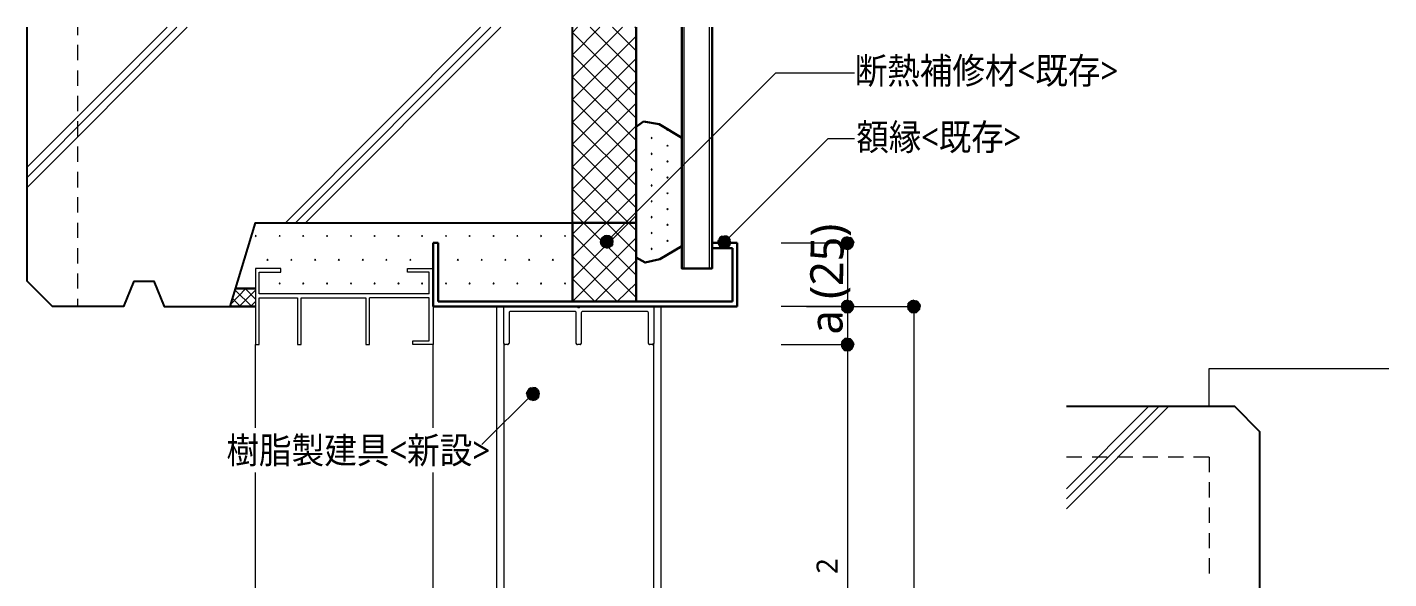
# Model space of a CAD drawing. Header units: millimetres. Extents: x 0 to 420, y 0 to 297.
# Drawn here: x 220.3 to 327.6, y 190.5 to 233.9 of the extents above; entities that cross this region are included whole.
import ezdxf
from ezdxf.enums import TextEntityAlignment as Align

# ---------------------------------------------------------------- set-up
doc = ezdxf.new("R2010")
doc.units = ezdxf.units.MM
doc.styles.add('kst32b', font='NotoSansJP-Variable.ttf')

msp = doc.modelspace()

# ---------------------------------------------------------------- hatches: boundary and pattern name
for points in [[(270.76, 225.89), (270.74, 225.87), (270.72, 225.85), (270.74, 225.83), (270.76, 225.81), (270.79, 225.83), (270.81, 225.85), (270.79, 225.87), (270.76, 225.89)], [(269.52, 225.26), (269.49, 225.23), (269.47, 225.21), (269.49, 225.19), (269.52, 225.17), (269.54, 225.19), (269.56, 225.21), (269.54, 225.23), (269.52, 225.26)], [(270.76, 224.64), (270.74, 224.62), (270.72, 224.6), (270.74, 224.58), (270.76, 224.56), (270.79, 224.58), (270.81, 224.6), (270.79, 224.62), (270.76, 224.64)], [(269.52, 224.01), (269.49, 223.99), (269.47, 223.96), (269.49, 223.94), (269.52, 223.92), (269.54, 223.94), (269.56, 223.96), (269.54, 223.99), (269.52, 224.01)], [(270.76, 223.39), (270.74, 223.37), (270.72, 223.35), (270.74, 223.33), (270.76, 223.31), (270.79, 223.33), (270.81, 223.35), (270.79, 223.37), (270.76, 223.39)], [(269.52, 222.76), (269.49, 222.74), (269.47, 222.72), (269.49, 222.69), (269.52, 222.67), (269.54, 222.69), (269.56, 222.72), (269.54, 222.74), (269.52, 222.76)], [(269.52, 221.51), (269.49, 221.49), (269.47, 221.47), (269.49, 221.45), (269.52, 221.42), (269.54, 221.45), (269.56, 221.47), (269.54, 221.49), (269.52, 221.51)], [(270.76, 222.14), (270.74, 222.12), (270.72, 222.1), (270.74, 222.08), (270.76, 222.06), (270.79, 222.08), (270.81, 222.1), (270.79, 222.12), (270.76, 222.14)], [(269.52, 220.26), (269.49, 220.24), (269.47, 220.22), (269.49, 220.2), (269.52, 220.18), (269.54, 220.2), (269.56, 220.22), (269.54, 220.24), (269.52, 220.26)], [(270.76, 220.9), (270.74, 220.87), (270.72, 220.85), (270.74, 220.83), (270.76, 220.81), (270.79, 220.83), (270.81, 220.85), (270.79, 220.87), (270.76, 220.9)], [(269.52, 219.01), (269.49, 218.99), (269.47, 218.97), (269.49, 218.95), (269.52, 218.93), (269.54, 218.95), (269.56, 218.97), (269.54, 218.99), (269.52, 219.01)], [(270.76, 219.65), (270.74, 219.63), (270.72, 219.6), (270.74, 219.58), (270.76, 219.56), (270.79, 219.58), (270.81, 219.6), (270.79, 219.63), (270.76, 219.65)], [(270.76, 218.4), (270.74, 218.38), (270.72, 218.36), (270.74, 218.33), (270.76, 218.31), (270.79, 218.33), (270.81, 218.36), (270.79, 218.38), (270.76, 218.4)], [(238.29, 217.53), (238.27, 217.51), (238.25, 217.49), (238.27, 217.47), (238.29, 217.45), (238.32, 217.47), (238.34, 217.49), (238.32, 217.51), (238.29, 217.53)], [(240.18, 217.53), (240.16, 217.51), (240.14, 217.49), (240.16, 217.47), (240.18, 217.45), (240.2, 217.47), (240.22, 217.49), (240.2, 217.51), (240.18, 217.53)], [(242.04, 217.53), (242.02, 217.51), (242, 217.49), (242.02, 217.47), (242.04, 217.45), (242.06, 217.47), (242.08, 217.49), (242.06, 217.51), (242.04, 217.53)], [(243.92, 217.53), (243.9, 217.51), (243.88, 217.49), (243.9, 217.47), (243.92, 217.45), (243.95, 217.47), (243.97, 217.49), (243.95, 217.51), (243.92, 217.53)], [(245.81, 217.53), (245.79, 217.51), (245.77, 217.49), (245.79, 217.47), (245.81, 217.45), (245.83, 217.47), (245.85, 217.49), (245.83, 217.51), (245.81, 217.53)], [(247.67, 217.53), (247.65, 217.51), (247.63, 217.49), (247.65, 217.47), (247.67, 217.45), (247.69, 217.47), (247.71, 217.49), (247.69, 217.51), (247.67, 217.53)], [(249.56, 217.53), (249.53, 217.51), (249.51, 217.49), (249.53, 217.47), (249.56, 217.45), (249.58, 217.47), (249.6, 217.49), (249.58, 217.51), (249.56, 217.53)], [(251.42, 217.53), (251.4, 217.51), (251.38, 217.49), (251.4, 217.47), (251.42, 217.45), (251.44, 217.47), (251.46, 217.49), (251.44, 217.51), (251.42, 217.53)], [(253.3, 217.53), (253.28, 217.51), (253.26, 217.49), (253.28, 217.47), (253.3, 217.45), (253.32, 217.47), (253.34, 217.49), (253.32, 217.51), (253.3, 217.53)], [(255.16, 217.53), (255.14, 217.51), (255.12, 217.49), (255.14, 217.47), (255.16, 217.45), (255.19, 217.47), (255.21, 217.49), (255.19, 217.51), (255.16, 217.53)], [(257.05, 217.53), (257.03, 217.51), (257.01, 217.49), (257.03, 217.47), (257.05, 217.45), (257.07, 217.47), (257.09, 217.49), (257.07, 217.51), (257.05, 217.53)], [(258.93, 217.53), (258.91, 217.51), (258.89, 217.49), (258.91, 217.47), (258.93, 217.45), (258.95, 217.47), (258.97, 217.49), (258.95, 217.51), (258.93, 217.53)], [(260.79, 217.53), (260.77, 217.51), (260.75, 217.49), (260.77, 217.47), (260.79, 217.45), (260.82, 217.47), (260.84, 217.49), (260.82, 217.51), (260.79, 217.53)], [(262.68, 217.53), (262.66, 217.51), (262.64, 217.49), (262.66, 217.47), (262.68, 217.45), (262.7, 217.47), (262.72, 217.49), (262.7, 217.51), (262.68, 217.53)], [(266.17, 217.51), (265.98, 217.53), (265.98, 217.04), (266.17, 217.51)], [(269.52, 217.76), (269.49, 217.74), (269.47, 217.72), (269.49, 217.7), (269.52, 217.68), (269.54, 217.7), (269.56, 217.72), (269.54, 217.74), (269.52, 217.76)], [(270.76, 217.15), (270.74, 217.13), (270.72, 217.11), (270.74, 217.09), (270.76, 217.06), (270.79, 217.09), (270.81, 217.11), (270.79, 217.13), (270.76, 217.15)], [(274.79, 216.81), (274.89, 216.64), (275.25, 217), (274.79, 216.81)], [(284.76, 216.47), (284.97, 216.43), (284.97, 216.94), (284.76, 216.47)], [(269.52, 216.51), (269.49, 216.49), (269.47, 216.47), (269.49, 216.45), (269.52, 216.43), (269.54, 216.45), (269.56, 216.47), (269.54, 216.49), (269.52, 216.51)], [(239.23, 215.65), (239.2, 215.62), (239.18, 215.6), (239.2, 215.58), (239.23, 215.56), (239.25, 215.58), (239.27, 215.6), (239.25, 215.62), (239.23, 215.65)], [(241.11, 215.65), (241.09, 215.62), (241.07, 215.6), (241.09, 215.58), (241.11, 215.56), (241.13, 215.58), (241.15, 215.6), (241.13, 215.62), (241.11, 215.65)], [(242.99, 215.65), (242.97, 215.62), (242.95, 215.6), (242.97, 215.58), (242.99, 215.56), (243.01, 215.58), (243.04, 215.6), (243.01, 215.62), (242.99, 215.65)], [(244.86, 215.65), (244.83, 215.62), (244.81, 215.6), (244.83, 215.58), (244.86, 215.56), (244.88, 215.58), (244.9, 215.6), (244.88, 215.62), (244.86, 215.65)], [(246.74, 215.65), (246.72, 215.62), (246.7, 215.6), (246.72, 215.58), (246.74, 215.56), (246.76, 215.58), (246.78, 215.6), (246.76, 215.62), (246.74, 215.65)], [(248.6, 215.65), (248.58, 215.62), (248.56, 215.6), (248.58, 215.58), (248.6, 215.56), (248.62, 215.58), (248.64, 215.6), (248.62, 215.62), (248.6, 215.65)], [(250.49, 215.65), (250.47, 215.62), (250.44, 215.6), (250.47, 215.58), (250.49, 215.56), (250.51, 215.58), (250.53, 215.6), (250.51, 215.62), (250.49, 215.65)], [(254.23, 215.65), (254.21, 215.62), (254.19, 215.6), (254.21, 215.58), (254.23, 215.56), (254.25, 215.58), (254.28, 215.6), (254.25, 215.62), (254.23, 215.65)], [(256.12, 215.65), (256.1, 215.62), (256.07, 215.6), (256.1, 215.58), (256.12, 215.56), (256.14, 215.58), (256.16, 215.6), (256.14, 215.62), (256.12, 215.65)], [(257.98, 215.65), (257.96, 215.62), (257.94, 215.6), (257.96, 215.58), (257.98, 215.56), (258, 215.58), (258.02, 215.6), (258, 215.62), (257.98, 215.65)], [(259.86, 215.65), (259.84, 215.62), (259.82, 215.6), (259.84, 215.58), (259.86, 215.56), (259.88, 215.58), (259.91, 215.6), (259.88, 215.62), (259.86, 215.65)], [(261.73, 215.65), (261.7, 215.62), (261.68, 215.6), (261.7, 215.58), (261.73, 215.56), (261.75, 215.58), (261.77, 215.6), (261.75, 215.62), (261.73, 215.65)], [(240.18, 213.78), (240.16, 213.76), (240.14, 213.74), (240.16, 213.72), (240.18, 213.7), (240.2, 213.72), (240.22, 213.74), (240.2, 213.76), (240.18, 213.78)], [(242.04, 213.78), (242.02, 213.76), (242, 213.74), (242.02, 213.72), (242.04, 213.7), (242.06, 213.72), (242.08, 213.74), (242.06, 213.76), (242.04, 213.78)], [(243.92, 213.78), (243.9, 213.76), (243.88, 213.74), (243.9, 213.72), (243.92, 213.7), (243.95, 213.72), (243.97, 213.74), (243.95, 213.76), (243.92, 213.78)], [(245.81, 213.78), (245.79, 213.76), (245.77, 213.74), (245.79, 213.72), (245.81, 213.7), (245.83, 213.72), (245.85, 213.74), (245.83, 213.76), (245.81, 213.78)], [(247.67, 213.78), (247.65, 213.76), (247.63, 213.74), (247.65, 213.72), (247.67, 213.7), (247.69, 213.72), (247.71, 213.74), (247.69, 213.76), (247.67, 213.78)], [(249.56, 213.78), (249.53, 213.76), (249.51, 213.74), (249.53, 213.72), (249.56, 213.7), (249.58, 213.72), (249.6, 213.74), (249.58, 213.76), (249.56, 213.78)], [(251.42, 213.78), (251.4, 213.76), (251.38, 213.74), (251.4, 213.72), (251.42, 213.7), (251.44, 213.72), (251.46, 213.74), (251.44, 213.76), (251.42, 213.78)], [(253.3, 213.78), (253.28, 213.76), (253.26, 213.74), (253.28, 213.72), (253.3, 213.7), (253.32, 213.72), (253.34, 213.74), (253.32, 213.76), (253.3, 213.78)], [(255.16, 213.78), (255.14, 213.76), (255.12, 213.74), (255.14, 213.72), (255.16, 213.7), (255.19, 213.72), (255.21, 213.74), (255.19, 213.76), (255.16, 213.78)], [(257.05, 213.78), (257.03, 213.76), (257.01, 213.74), (257.03, 213.72), (257.05, 213.7), (257.07, 213.72), (257.09, 213.74), (257.07, 213.76), (257.05, 213.78)], [(258.93, 213.78), (258.91, 213.76), (258.89, 213.74), (258.91, 213.72), (258.93, 213.7), (258.95, 213.72), (258.97, 213.74), (258.95, 213.76), (258.93, 213.78)], [(260.79, 213.78), (260.77, 213.76), (260.75, 213.74), (260.77, 213.72), (260.79, 213.7), (260.82, 213.72), (260.84, 213.74), (260.82, 213.76), (260.79, 213.78)], [(262.68, 213.78), (262.66, 213.76), (262.64, 213.74), (262.66, 213.72), (262.68, 213.7), (262.7, 213.72), (262.72, 213.74), (262.7, 213.76), (262.68, 213.78)], [(284.76, 211.45), (284.97, 211.43), (284.97, 211.92), (284.76, 211.45)], [(290, 211.45), (290.19, 211.43), (290.19, 211.92), (290, 211.45)], [(284.76, 208.47), (284.97, 208.43), (284.97, 208.94), (284.76, 208.47)], [(259.69, 204.85), (259.8, 204.68), (260.16, 205.04), (259.69, 204.85)]]:
    msp.add_hatch(color=7).paths.add_polyline_path(points)
h = msp.add_hatch(color=7)
h.paths.add_polyline_path([(265.51, 217.23), (265.49, 217.04), (265.98, 217.04), (265.51, 217.23)])
h.paths.add_polyline_path([(265.49, 217.04), (265.98, 217.04), (265.51, 216.85), (265.49, 217.04)])
h.paths.add_polyline_path([(265.98, 217.04), (265.51, 216.85), (265.62, 216.68), (265.98, 217.04)])
h = msp.add_hatch(color=7)
h.paths.add_polyline_path([(265.98, 217.53), (265.79, 217.51), (265.98, 217.04), (265.98, 217.53)])
h.paths.add_polyline_path([(265.79, 217.51), (265.98, 217.04), (265.62, 217.38), (265.79, 217.51)])
h.paths.add_polyline_path([(265.98, 217.04), (265.62, 217.38), (265.51, 217.23), (265.98, 217.04)])
h = msp.add_hatch(color=7)
h.paths.add_polyline_path([(265.62, 216.68), (265.79, 216.58), (265.98, 217.04), (265.62, 216.68)])
h.paths.add_polyline_path([(265.79, 216.58), (265.98, 217.04), (265.98, 216.53), (265.79, 216.58)])
h.paths.add_polyline_path([(265.98, 217.04), (265.98, 216.53), (266.17, 216.58), (265.98, 217.04)])
h = msp.add_hatch(color=7)
h.paths.add_polyline_path([(266.49, 217.04), (266.45, 217.23), (265.98, 217.04), (266.49, 217.04)])
h.paths.add_polyline_path([(266.45, 217.23), (265.98, 217.04), (266.34, 217.38), (266.45, 217.23)])
h.paths.add_polyline_path([(265.98, 217.04), (266.34, 217.38), (266.17, 217.51), (265.98, 217.04)])
h = msp.add_hatch(color=7)
h.paths.add_polyline_path([(266.17, 216.58), (266.34, 216.68), (265.98, 217.04), (266.17, 216.58)])
h.paths.add_polyline_path([(266.34, 216.68), (265.98, 217.04), (266.45, 216.85), (266.34, 216.68)])
h.paths.add_polyline_path([(265.98, 217.04), (266.45, 216.85), (266.49, 217.04), (265.98, 217.04)])
h = msp.add_hatch(color=7)
h.paths.add_polyline_path([(274.89, 217.36), (274.79, 217.19), (275.25, 217), (274.89, 217.36)])
h.paths.add_polyline_path([(274.79, 217.19), (275.25, 217), (274.74, 217), (274.79, 217.19)])
h.paths.add_polyline_path([(275.25, 217), (274.74, 217), (274.79, 216.81), (275.25, 217)])
h = msp.add_hatch(color=7)
h.paths.add_polyline_path([(275.44, 217.47), (275.25, 217.51), (275.25, 217), (275.44, 217.47)])
h.paths.add_polyline_path([(275.25, 217.51), (275.25, 217), (275.06, 217.47), (275.25, 217.51)])
h.paths.add_polyline_path([(275.25, 217), (275.06, 217.47), (274.89, 217.36), (275.25, 217)])
h = msp.add_hatch(color=7)
h.paths.add_polyline_path([(274.89, 216.64), (275.06, 216.53), (275.25, 217), (274.89, 216.64)])
h.paths.add_polyline_path([(275.06, 216.53), (275.25, 217), (275.25, 216.49), (275.06, 216.53)])
h.paths.add_polyline_path([(275.25, 217), (275.25, 216.49), (275.44, 216.53), (275.25, 217)])
h = msp.add_hatch(color=7)
h.paths.add_polyline_path([(275.74, 217), (275.72, 217.19), (275.25, 217), (275.74, 217)])
h.paths.add_polyline_path([(275.72, 217.19), (275.25, 217), (275.61, 217.36), (275.72, 217.19)])
h.paths.add_polyline_path([(275.25, 217), (275.61, 217.36), (275.44, 217.47), (275.25, 217)])
h = msp.add_hatch(color=7)
h.paths.add_polyline_path([(275.44, 216.53), (275.61, 216.64), (275.25, 217), (275.44, 216.53)])
h.paths.add_polyline_path([(275.61, 216.64), (275.25, 217), (275.72, 216.81), (275.61, 216.64)])
h.paths.add_polyline_path([(275.25, 217), (275.72, 216.81), (275.74, 217), (275.25, 217)])
h = msp.add_hatch(color=7)
h.paths.add_polyline_path([(284.76, 217.38), (284.61, 217.28), (284.97, 216.94), (284.76, 217.38)])
h.paths.add_polyline_path([(284.61, 217.28), (284.97, 216.94), (284.5, 217.13), (284.61, 217.28)])
h.paths.add_polyline_path([(284.97, 216.94), (284.5, 217.13), (284.46, 216.94), (284.97, 216.94)])
h = msp.add_hatch(color=7)
h.paths.add_polyline_path([(284.46, 216.94), (284.5, 216.73), (284.97, 216.94), (284.46, 216.94)])
h.paths.add_polyline_path([(284.5, 216.73), (284.97, 216.94), (284.61, 216.58), (284.5, 216.73)])
h.paths.add_polyline_path([(284.97, 216.94), (284.61, 216.58), (284.76, 216.47), (284.97, 216.94)])
h = msp.add_hatch(color=7)
h.paths.add_polyline_path([(285.31, 217.28), (285.16, 217.38), (284.97, 216.94), (285.31, 217.28)])
h.paths.add_polyline_path([(285.16, 217.38), (284.97, 216.94), (284.97, 217.42), (285.16, 217.38)])
h.paths.add_polyline_path([(284.97, 216.94), (284.97, 217.42), (284.76, 217.38), (284.97, 216.94)])
h = msp.add_hatch(color=7)
h.paths.add_polyline_path([(285.41, 216.73), (285.45, 216.94), (284.97, 216.94), (285.41, 216.73)])
h.paths.add_polyline_path([(285.45, 216.94), (284.97, 216.94), (285.41, 217.13), (285.45, 216.94)])
h.paths.add_polyline_path([(284.97, 216.94), (285.41, 217.13), (285.31, 217.28), (284.97, 216.94)])
h = msp.add_hatch(color=7)
h.paths.add_polyline_path([(284.97, 216.43), (285.16, 216.47), (284.97, 216.94), (284.97, 216.43)])
h.paths.add_polyline_path([(285.16, 216.47), (284.97, 216.94), (285.31, 216.58), (285.16, 216.47)])
h.paths.add_polyline_path([(284.97, 216.94), (285.31, 216.58), (285.41, 216.73), (284.97, 216.94)])
h = msp.add_hatch(color=7)
h.paths.add_polyline_path([(284.76, 212.39), (284.61, 212.28), (284.97, 211.92), (284.76, 212.39)])
h.paths.add_polyline_path([(284.61, 212.28), (284.97, 211.92), (284.5, 212.11), (284.61, 212.28)])
h.paths.add_polyline_path([(284.97, 211.92), (284.5, 212.11), (284.46, 211.92), (284.97, 211.92)])
h = msp.add_hatch(color=7)
h.paths.add_polyline_path([(284.46, 211.92), (284.5, 211.73), (284.97, 211.92), (284.46, 211.92)])
h.paths.add_polyline_path([(284.5, 211.73), (284.97, 211.92), (284.61, 211.58), (284.5, 211.73)])
h.paths.add_polyline_path([(284.97, 211.92), (284.61, 211.58), (284.76, 211.45), (284.97, 211.92)])
h = msp.add_hatch(color=7)
h.paths.add_polyline_path([(285.31, 212.28), (285.16, 212.39), (284.97, 211.92), (285.31, 212.28)])
h.paths.add_polyline_path([(285.16, 212.39), (284.97, 211.92), (284.97, 212.43), (285.16, 212.39)])
h.paths.add_polyline_path([(284.97, 211.92), (284.97, 212.43), (284.76, 212.39), (284.97, 211.92)])
h = msp.add_hatch(color=7)
h.paths.add_polyline_path([(285.41, 211.73), (285.45, 211.92), (284.97, 211.92), (285.41, 211.73)])
h.paths.add_polyline_path([(285.45, 211.92), (284.97, 211.92), (285.41, 212.11), (285.45, 211.92)])
h.paths.add_polyline_path([(284.97, 211.92), (285.41, 212.11), (285.31, 212.28), (284.97, 211.92)])
h = msp.add_hatch(color=7)
h.paths.add_polyline_path([(284.97, 211.43), (285.16, 211.45), (284.97, 211.92), (284.97, 211.43)])
h.paths.add_polyline_path([(285.16, 211.45), (284.97, 211.92), (285.31, 211.58), (285.16, 211.45)])
h.paths.add_polyline_path([(284.97, 211.92), (285.31, 211.58), (285.41, 211.73), (284.97, 211.92)])
h = msp.add_hatch(color=7)
h.paths.add_polyline_path([(290, 212.39), (289.84, 212.28), (290.19, 211.92), (290, 212.39)])
h.paths.add_polyline_path([(289.84, 212.28), (290.19, 211.92), (289.73, 212.11), (289.84, 212.28)])
h.paths.add_polyline_path([(290.19, 211.92), (289.73, 212.11), (289.69, 211.92), (290.19, 211.92)])
h = msp.add_hatch(color=7)
h.paths.add_polyline_path([(289.69, 211.92), (289.73, 211.73), (290.19, 211.92), (289.69, 211.92)])
h.paths.add_polyline_path([(289.73, 211.73), (290.19, 211.92), (289.84, 211.58), (289.73, 211.73)])
h.paths.add_polyline_path([(290.19, 211.92), (289.84, 211.58), (290, 211.45), (290.19, 211.92)])
h = msp.add_hatch(color=7)
h.paths.add_polyline_path([(290.53, 212.28), (290.39, 212.39), (290.19, 211.92), (290.53, 212.28)])
h.paths.add_polyline_path([(290.39, 212.39), (290.19, 211.92), (290.19, 212.43), (290.39, 212.39)])
h.paths.add_polyline_path([(290.19, 211.92), (290.19, 212.43), (290, 212.39), (290.19, 211.92)])
h = msp.add_hatch(color=7)
h.paths.add_polyline_path([(290.66, 211.73), (290.68, 211.92), (290.19, 211.92), (290.66, 211.73)])
h.paths.add_polyline_path([(290.68, 211.92), (290.19, 211.92), (290.66, 212.11), (290.68, 211.92)])
h.paths.add_polyline_path([(290.19, 211.92), (290.66, 212.11), (290.53, 212.28), (290.19, 211.92)])
h = msp.add_hatch(color=7)
h.paths.add_polyline_path([(290.19, 211.43), (290.39, 211.45), (290.19, 211.92), (290.19, 211.43)])
h.paths.add_polyline_path([(290.39, 211.45), (290.19, 211.92), (290.53, 211.58), (290.39, 211.45)])
h.paths.add_polyline_path([(290.19, 211.92), (290.53, 211.58), (290.66, 211.73), (290.19, 211.92)])
h = msp.add_hatch(color=7)
h.paths.add_polyline_path([(284.76, 209.4), (284.61, 209.27), (284.97, 208.94), (284.76, 209.4)])
h.paths.add_polyline_path([(284.61, 209.27), (284.97, 208.94), (284.5, 209.13), (284.61, 209.27)])
h.paths.add_polyline_path([(284.97, 208.94), (284.5, 209.13), (284.46, 208.94), (284.97, 208.94)])
h = msp.add_hatch(color=7)
h.paths.add_polyline_path([(285.31, 209.27), (285.16, 209.4), (284.97, 208.94), (285.31, 209.27)])
h.paths.add_polyline_path([(285.16, 209.4), (284.97, 208.94), (284.97, 209.42), (285.16, 209.4)])
h.paths.add_polyline_path([(284.97, 208.94), (284.97, 209.42), (284.76, 209.4), (284.97, 208.94)])
h = msp.add_hatch(color=7)
h.paths.add_polyline_path([(284.46, 208.94), (284.5, 208.75), (284.97, 208.94), (284.46, 208.94)])
h.paths.add_polyline_path([(284.5, 208.75), (284.97, 208.94), (284.61, 208.58), (284.5, 208.75)])
h.paths.add_polyline_path([(284.97, 208.94), (284.61, 208.58), (284.76, 208.47), (284.97, 208.94)])
h = msp.add_hatch(color=7)
h.paths.add_polyline_path([(285.41, 208.75), (285.45, 208.94), (284.97, 208.94), (285.41, 208.75)])
h.paths.add_polyline_path([(285.45, 208.94), (284.97, 208.94), (285.41, 209.13), (285.45, 208.94)])
h.paths.add_polyline_path([(284.97, 208.94), (285.41, 209.13), (285.31, 209.27), (284.97, 208.94)])
h = msp.add_hatch(color=7)
h.paths.add_polyline_path([(284.97, 208.43), (285.16, 208.47), (284.97, 208.94), (284.97, 208.43)])
h.paths.add_polyline_path([(285.16, 208.47), (284.97, 208.94), (285.31, 208.58), (285.16, 208.47)])
h.paths.add_polyline_path([(284.97, 208.94), (285.31, 208.58), (285.41, 208.75), (284.97, 208.94)])
h = msp.add_hatch(color=7)
h.paths.add_polyline_path([(259.8, 205.4), (259.69, 205.23), (260.16, 205.04), (259.8, 205.4)])
h.paths.add_polyline_path([(259.69, 205.23), (260.16, 205.04), (259.65, 205.04), (259.69, 205.23)])
h.paths.add_polyline_path([(260.16, 205.04), (259.65, 205.04), (259.69, 204.85), (260.16, 205.04)])
h = msp.add_hatch(color=7)
h.paths.add_polyline_path([(260.35, 205.51), (260.16, 205.55), (260.16, 205.04), (260.35, 205.51)])
h.paths.add_polyline_path([(260.16, 205.55), (260.16, 205.04), (259.97, 205.51), (260.16, 205.55)])
h.paths.add_polyline_path([(260.16, 205.04), (259.97, 205.51), (259.8, 205.4), (260.16, 205.04)])
h = msp.add_hatch(color=7)
h.paths.add_polyline_path([(260.67, 205.04), (260.63, 205.23), (260.16, 205.04), (260.67, 205.04)])
h.paths.add_polyline_path([(260.63, 205.23), (260.16, 205.04), (260.52, 205.4), (260.63, 205.23)])
h.paths.add_polyline_path([(260.16, 205.04), (260.52, 205.4), (260.35, 205.51), (260.16, 205.04)])
h = msp.add_hatch(color=7)
h.paths.add_polyline_path([(259.8, 204.68), (259.97, 204.58), (260.16, 205.04), (259.8, 204.68)])
h.paths.add_polyline_path([(259.97, 204.58), (260.16, 205.04), (260.16, 204.53), (259.97, 204.58)])
h.paths.add_polyline_path([(260.16, 205.04), (260.16, 204.53), (260.35, 204.58), (260.16, 205.04)])
h = msp.add_hatch(color=7)
h.paths.add_polyline_path([(260.35, 204.58), (260.52, 204.68), (260.16, 205.04), (260.35, 204.58)])
h.paths.add_polyline_path([(260.52, 204.68), (260.16, 205.04), (260.63, 204.85), (260.52, 204.68)])
h.paths.add_polyline_path([(260.16, 205.04), (260.63, 204.85), (260.67, 205.04), (260.16, 205.04)])

# ---------------------------------------------------------------- linework, layer by layer
at = {"lineweight": 13}
for points in [[(220.28, 221.32), (232.9, 233.93)], [(220.28, 222.91), (231.31, 233.93)], [(220.28, 222.1), (232.09, 233.93)], [(224.28, 233.32), (224.28, 233.93)], [(240.64, 218.52), (256.03, 233.93)], [(241.43, 218.52), (256.84, 233.93)], [(242.23, 218.52), (257.62, 233.93)], [(263.27, 233.53), (263.67, 233.93)], [(263.27, 231.77), (265.43, 233.93)], [(263.27, 230), (267.21, 233.93)], [(268.29, 228.54), (263.27, 233.53)], [(263.27, 228.24), (268.29, 233.24)], [(268.29, 230.31), (264.67, 233.93)], [(268.29, 232.07), (266.42, 233.93)], [(268.29, 233.85), (268.2, 233.93)], [(272.08, 214.93), (272.08, 233.93)], [(274.09, 214.93), (274.09, 233.93)], [(224.28, 231.33), (224.28, 232.54)], [(268.29, 226.78), (263.27, 231.77)], [(263.27, 226.46), (268.29, 231.48)], [(224.28, 229.32), (224.28, 230.53)], [(268.29, 225), (263.27, 230)], [(265.98, 217.04), (279.27, 230.31)], [(285.52, 230.31), (279.27, 230.31)], [(263.27, 224.71), (268.29, 229.7)], [(224.28, 227.33), (224.28, 228.54)], [(268.29, 223.24), (263.27, 228.24)], [(263.27, 222.93), (268.29, 227.94)], [(224.28, 225.32), (224.28, 226.53)], [(268.29, 221.47), (263.27, 226.46)], [(263.27, 221.17), (268.29, 226.17)], [(224.28, 223.33), (224.28, 224.54)], [(268.29, 219.71), (263.27, 224.71)], [(263.27, 219.39), (268.29, 224.41)], [(275.25, 217), (283.4, 225.15)], [(285.52, 225.15), (283.4, 225.15)], [(224.28, 221.32), (224.28, 222.53)], [(268.29, 217.93), (263.27, 222.93)], [(263.27, 217.64), (268.29, 222.63)], [(268.29, 216.18), (263.27, 221.17)], [(224.28, 219.33), (224.28, 220.54)], [(263.27, 215.86), (268.29, 220.87)], [(268.29, 214.4), (263.27, 219.39)], [(263.27, 214.1), (268.29, 219.1)], [(224.28, 217.34), (224.28, 218.52)], [(268.29, 212.64), (263.27, 217.64)], [(263.27, 212.32), (268.29, 217.34)], [(284.97, 216.94), (284.97, 141.03), (279.72, 141.03)], [(279.72, 216.94), (284.97, 216.94)], [(224.28, 215.33), (224.28, 216.53)], [(266.81, 212.32), (263.27, 215.86)], [(240.28, 214.63), (240.28, 214.93), (238.27, 214.93), (238.27, 208.94)], [(252.29, 214.93), (252.29, 208.94), (250.68, 208.94), (250.68, 209.23), (251.97, 209.23), (251.97, 212.62), (247.27, 212.62)], [(250.27, 214.63), (250.27, 214.93)], [(250.27, 214.93), (252.29, 214.93)], [(265.05, 212.32), (268.29, 215.56)], [(224.28, 213.34), (224.28, 214.52)], [(238.57, 214.63), (240.28, 214.63)], [(251.97, 212.94), (238.57, 212.94), (238.57, 214.63)], [(251.97, 212.94), (251.97, 214.63), (250.27, 214.63)], [(265.05, 212.32), (263.27, 214.1)], [(266.81, 212.32), (268.29, 213.78)], [(236.35, 212.15), (237.51, 213.34)], [(237.98, 211.92), (236.69, 213.23)], [(237, 211.92), (238.27, 213.21)], [(238.27, 212.51), (237.47, 213.34)], [(238.27, 208.94), (238.57, 208.94), (238.57, 212.62)], [(238.57, 212.62), (241.58, 212.62)], [(241.58, 212.62), (241.58, 208.94), (241.87, 208.94), (241.87, 212.62), (246.97, 212.62)], [(246.97, 212.62), (246.97, 208.94), (247.27, 208.94), (247.27, 212.62)], [(224.28, 211.92), (224.28, 212.53)], [(237.11, 211.92), (236.47, 212.56)], [(237.89, 211.92), (238.27, 212.32)], [(257.28, 211.92), (257.28, 176.76)], [(257.97, 211.94), (257.93, 211.93), (257.9, 211.91), (257.88, 211.88), (257.87, 211.85)], [(257.87, 209.02), (257.87, 211.84)], [(257.98, 211.92), (263.67, 211.92)], [(258.37, 211.54), (258.33, 211.53), (258.3, 211.51), (258.28, 211.48), (258.28, 211.44)], [(263.48, 211.54), (258.38, 211.54)], [(258.47, 211.92), (259.06, 211.92)], [(263.57, 211.44), (263.56, 211.48), (263.54, 211.51), (263.51, 211.53), (263.47, 211.54)], [(263.67, 211.93), (263.68, 211.89), (263.7, 211.86), (263.73, 211.84), (263.77, 211.84), (263.81, 211.84), (263.84, 211.86), (263.86, 211.89), (263.86, 211.93)], [(263.88, 211.92), (269.58, 211.92)], [(264.06, 211.54), (264.03, 211.53), (264, 211.51), (263.98, 211.48), (263.97, 211.44)], [(269.18, 211.54), (264.08, 211.54)], [(269.26, 211.44), (269.25, 211.48), (269.23, 211.51), (269.2, 211.53), (269.17, 211.54)], [(269.68, 211.84), (269.68, 209.02)], [(270.28, 176.76), (270.28, 211.92)], [(281.73, 211.92), (284.97, 211.92), (279.72, 211.92)], [(281.73, 211.92), (290.19, 211.92)], [(290.19, 211.92), (290.19, 146.03)], [(258.28, 211.43), (258.28, 209.02)], [(263.57, 209.02), (263.57, 211.43)], [(263.97, 211.43), (263.97, 209.02)], [(269.28, 209.02), (269.28, 211.43)], [(238.27, 202.37), (238.27, 208.94)], [(252.29, 202.37), (252.29, 208.94)], [(257.87, 209.03), (257.88, 208.99), (257.9, 208.96), (257.93, 208.94), (257.97, 208.94)], [(257.87, 209.02), (257.87, 176.76)], [(258.17, 208.94), (257.98, 208.94)], [(258.16, 208.94), (258.2, 208.94), (258.23, 208.96), (258.25, 208.99), (258.25, 209.03)], [(263.57, 209.03), (263.57, 208.99), (263.6, 208.96), (263.63, 208.94), (263.66, 208.94)], [(263.88, 208.94), (263.67, 208.94)], [(263.87, 208.94), (263.91, 208.94), (263.94, 208.96), (263.96, 208.99), (263.97, 209.03)], [(269.26, 209.03), (269.27, 208.99), (269.29, 208.96), (269.32, 208.94), (269.36, 208.94)], [(269.58, 208.94), (269.37, 208.94)], [(269.57, 208.94), (269.61, 208.94), (269.64, 208.96), (269.66, 208.99), (269.66, 209.03)], [(269.68, 176.76), (269.68, 209.02)], [(279.72, 208.94), (284.97, 208.94)], [(313.48, 207.05), (327.64, 207.05)], [(313.48, 204.05), (313.48, 207.05)], [(260.16, 205.04), (256.12, 201.06)], [(302.22, 197.57), (308.69, 204.05)], [(302.22, 196.77), (309.5, 204.05)], [(302.22, 195.98), (310.28, 204.05)], [(303.45, 200.05), (302.22, 200.05)], [(305.44, 200.05), (304.25, 200.05)], [(307.45, 200.05), (306.24, 200.05)], [(309.44, 200.05), (308.25, 200.05)], [(311.45, 200.05), (310.24, 200.05)], [(313.48, 200.05), (312.25, 200.05)], [(313.48, 200.05), (313.48, 198.88)], [(238.27, 176.76), (238.27, 198.84)], [(252.29, 176.76), (252.29, 198.84)], [(313.48, 198.08), (313.48, 196.87)], [(313.48, 196.09), (313.48, 194.88)], [(313.48, 194.08), (313.48, 192.89)], [(313.48, 192.09), (313.48, 190.88)]]:
    msp.add_lwpolyline(points, dxfattribs=at)
at = {"lineweight": 25}
for points in [[(228.68, 213.93), (227.88, 211.92), (222.27, 211.92), (220.28, 213.93), (220.28, 233.93)], [(263.27, 218.52), (263.27, 233.93)], [(228.68, 213.93), (230.27, 213.93), (231.08, 211.92), (236.28, 211.92), (238.27, 218.52), (263.27, 218.52)], [(317.48, 188.04), (317.48, 202.06), (315.49, 204.05), (302.22, 204.05)]]:
    msp.add_lwpolyline(points, dxfattribs=at)
at = {"lineweight": 30}
for points in [[(268.29, 212.32), (268.29, 233.93)], [(274.28, 233.93), (274.28, 214.93), (271.89, 214.93), (271.89, 233.93)], [(268.29, 226.1), (268.88, 226.5), (270.11, 226.29), (271.89, 225.23)], [(263.27, 218.52), (263.27, 212.32)], [(263.27, 218.52), (268.29, 218.52)], [(252.29, 216.94), (252.69, 216.94)], [(252.29, 216.94), (252.29, 211.92)], [(252.69, 216.94), (252.69, 212.32)], [(274.28, 216.94), (276.27, 216.94)], [(276.27, 211.92), (276.27, 216.94)], [(268.29, 215.79), (269.01, 215.39), (270.17, 215.67), (271.89, 216.68)], [(274.28, 216.53), (275.89, 216.53)], [(275.89, 212.32), (275.89, 216.53)], [(236.71, 213.34), (238.27, 213.34)], [(236.28, 211.92), (238.27, 211.92)], [(252.29, 211.92), (276.27, 211.92)], [(252.69, 212.32), (275.89, 212.32)]]:
    msp.add_lwpolyline(points, dxfattribs=at)
at = {"lineweight": 0}
for points in [[(270.76, 225.89), (270.74, 225.87), (270.72, 225.85), (270.74, 225.83), (270.76, 225.81), (270.79, 225.83), (270.81, 225.85), (270.79, 225.87)], [(269.52, 225.26), (269.49, 225.23), (269.47, 225.21), (269.49, 225.19), (269.52, 225.17), (269.54, 225.19), (269.56, 225.21), (269.54, 225.23)], [(270.76, 224.64), (270.74, 224.62), (270.72, 224.6), (270.74, 224.58), (270.76, 224.56), (270.79, 224.58), (270.81, 224.6), (270.79, 224.62)], [(269.52, 224.01), (269.49, 223.99), (269.47, 223.96), (269.49, 223.94), (269.52, 223.92), (269.54, 223.94), (269.56, 223.96), (269.54, 223.99)], [(270.76, 223.39), (270.74, 223.37), (270.72, 223.35), (270.74, 223.33), (270.76, 223.31), (270.79, 223.33), (270.81, 223.35), (270.79, 223.37)], [(269.52, 222.76), (269.49, 222.74), (269.47, 222.72), (269.49, 222.69), (269.52, 222.67), (269.54, 222.69), (269.56, 222.72), (269.54, 222.74)], [(269.52, 221.51), (269.49, 221.49), (269.47, 221.47), (269.49, 221.45), (269.52, 221.42), (269.54, 221.45), (269.56, 221.47), (269.54, 221.49)], [(270.76, 222.14), (270.74, 222.12), (270.72, 222.1), (270.74, 222.08), (270.76, 222.06), (270.79, 222.08), (270.81, 222.1), (270.79, 222.12)], [(269.52, 220.26), (269.49, 220.24), (269.47, 220.22), (269.49, 220.2), (269.52, 220.18), (269.54, 220.2), (269.56, 220.22), (269.54, 220.24)], [(270.76, 220.9), (270.74, 220.87), (270.72, 220.85), (270.74, 220.83), (270.76, 220.81), (270.79, 220.83), (270.81, 220.85), (270.79, 220.87)], [(269.52, 219.01), (269.49, 218.99), (269.47, 218.97), (269.49, 218.95), (269.52, 218.93), (269.54, 218.95), (269.56, 218.97), (269.54, 218.99)], [(270.76, 219.65), (270.74, 219.63), (270.72, 219.6), (270.74, 219.58), (270.76, 219.56), (270.79, 219.58), (270.81, 219.6), (270.79, 219.63)], [(270.76, 218.4), (270.74, 218.38), (270.72, 218.36), (270.74, 218.33), (270.76, 218.31), (270.79, 218.33), (270.81, 218.36), (270.79, 218.38)], [(238.29, 217.53), (238.27, 217.51), (238.25, 217.49), (238.27, 217.47), (238.29, 217.45), (238.32, 217.47), (238.34, 217.49), (238.32, 217.51)], [(240.18, 217.53), (240.16, 217.51), (240.14, 217.49), (240.16, 217.47), (240.18, 217.45), (240.2, 217.47), (240.22, 217.49), (240.2, 217.51)], [(242.04, 217.53), (242.02, 217.51), (242, 217.49), (242.02, 217.47), (242.04, 217.45), (242.06, 217.47), (242.08, 217.49), (242.06, 217.51)], [(243.92, 217.53), (243.9, 217.51), (243.88, 217.49), (243.9, 217.47), (243.92, 217.45), (243.95, 217.47), (243.97, 217.49), (243.95, 217.51)], [(245.81, 217.53), (245.79, 217.51), (245.77, 217.49), (245.79, 217.47), (245.81, 217.45), (245.83, 217.47), (245.85, 217.49), (245.83, 217.51)], [(247.67, 217.53), (247.65, 217.51), (247.63, 217.49), (247.65, 217.47), (247.67, 217.45), (247.69, 217.47), (247.71, 217.49), (247.69, 217.51)], [(249.56, 217.53), (249.53, 217.51), (249.51, 217.49), (249.53, 217.47), (249.56, 217.45), (249.58, 217.47), (249.6, 217.49), (249.58, 217.51)], [(251.42, 217.53), (251.4, 217.51), (251.38, 217.49), (251.4, 217.47), (251.42, 217.45), (251.44, 217.47), (251.46, 217.49), (251.44, 217.51)], [(253.3, 217.53), (253.28, 217.51), (253.26, 217.49), (253.28, 217.47), (253.3, 217.45), (253.32, 217.47), (253.34, 217.49), (253.32, 217.51)], [(255.16, 217.53), (255.14, 217.51), (255.12, 217.49), (255.14, 217.47), (255.16, 217.45), (255.19, 217.47), (255.21, 217.49), (255.19, 217.51)], [(257.05, 217.53), (257.03, 217.51), (257.01, 217.49), (257.03, 217.47), (257.05, 217.45), (257.07, 217.47), (257.09, 217.49), (257.07, 217.51)], [(258.93, 217.53), (258.91, 217.51), (258.89, 217.49), (258.91, 217.47), (258.93, 217.45), (258.95, 217.47), (258.97, 217.49), (258.95, 217.51)], [(260.79, 217.53), (260.77, 217.51), (260.75, 217.49), (260.77, 217.47), (260.79, 217.45), (260.82, 217.47), (260.84, 217.49), (260.82, 217.51)], [(262.68, 217.53), (262.66, 217.51), (262.64, 217.49), (262.66, 217.47), (262.68, 217.45), (262.7, 217.47), (262.72, 217.49), (262.7, 217.51)], [(265.51, 217.23), (265.49, 217.04), (265.98, 217.04)], [(265.49, 217.04), (265.98, 217.04), (265.51, 216.85)], [(265.98, 217.04), (265.62, 217.38), (265.51, 217.23)], [(265.98, 217.04), (265.51, 216.85), (265.62, 216.68)], [(265.79, 217.51), (265.98, 217.04), (265.62, 217.38)], [(265.62, 216.68), (265.79, 216.58), (265.98, 217.04)], [(265.98, 217.53), (265.79, 217.51), (265.98, 217.04)], [(265.79, 216.58), (265.98, 217.04), (265.98, 216.53)], [(266.17, 217.51), (265.98, 217.53), (265.98, 217.04)], [(265.98, 217.04), (266.34, 217.38), (266.17, 217.51)], [(266.45, 217.23), (265.98, 217.04), (266.34, 217.38)], [(266.49, 217.04), (266.45, 217.23), (265.98, 217.04)], [(265.98, 217.04), (265.98, 216.53), (266.17, 216.58)], [(266.17, 216.58), (266.34, 216.68), (265.98, 217.04)], [(266.34, 216.68), (265.98, 217.04), (266.45, 216.85)], [(265.98, 217.04), (266.45, 216.85), (266.49, 217.04)], [(269.52, 217.76), (269.49, 217.74), (269.47, 217.72), (269.49, 217.7), (269.52, 217.68), (269.54, 217.7), (269.56, 217.72), (269.54, 217.74)], [(270.76, 217.15), (270.74, 217.13), (270.72, 217.11), (270.74, 217.09), (270.76, 217.06), (270.79, 217.09), (270.81, 217.11), (270.79, 217.13)], [(274.79, 217.19), (275.25, 217), (274.74, 217)], [(275.25, 217), (274.74, 217), (274.79, 216.81)], [(274.89, 217.36), (274.79, 217.19), (275.25, 217)], [(274.79, 216.81), (274.89, 216.64), (275.25, 217)], [(275.25, 217), (275.06, 217.47), (274.89, 217.36)], [(274.89, 216.64), (275.06, 216.53), (275.25, 217)], [(275.25, 217.51), (275.25, 217), (275.06, 217.47)], [(275.06, 216.53), (275.25, 217), (275.25, 216.49)], [(275.44, 217.47), (275.25, 217.51), (275.25, 217)], [(275.25, 217), (275.61, 217.36), (275.44, 217.47)], [(275.72, 217.19), (275.25, 217), (275.61, 217.36)], [(275.74, 217), (275.72, 217.19), (275.25, 217)], [(275.25, 217), (275.25, 216.49), (275.44, 216.53)], [(275.44, 216.53), (275.61, 216.64), (275.25, 217)], [(275.61, 216.64), (275.25, 217), (275.72, 216.81)], [(275.25, 217), (275.72, 216.81), (275.74, 217)], [(284.97, 216.94), (284.5, 217.13), (284.46, 216.94)], [(284.46, 216.94), (284.5, 216.73), (284.97, 216.94)], [(284.61, 217.28), (284.97, 216.94), (284.5, 217.13)], [(284.5, 216.73), (284.97, 216.94), (284.61, 216.58)], [(284.76, 217.38), (284.61, 217.28), (284.97, 216.94)], [(284.97, 216.94), (284.61, 216.58), (284.76, 216.47)], [(284.97, 216.94), (284.97, 217.42), (284.76, 217.38)], [(284.76, 216.47), (284.97, 216.43), (284.97, 216.94)], [(285.16, 217.38), (284.97, 216.94), (284.97, 217.42)], [(285.31, 217.28), (285.16, 217.38), (284.97, 216.94)], [(284.97, 216.94), (285.41, 217.13), (285.31, 217.28)], [(285.45, 216.94), (284.97, 216.94), (285.41, 217.13)], [(284.97, 216.43), (285.16, 216.47), (284.97, 216.94)], [(285.16, 216.47), (284.97, 216.94), (285.31, 216.58)], [(284.97, 216.94), (285.31, 216.58), (285.41, 216.73)], [(285.41, 216.73), (285.45, 216.94), (284.97, 216.94)], [(269.52, 216.51), (269.49, 216.49), (269.47, 216.47), (269.49, 216.45), (269.52, 216.43), (269.54, 216.45), (269.56, 216.47), (269.54, 216.49)], [(239.23, 215.65), (239.2, 215.62), (239.18, 215.6), (239.2, 215.58), (239.23, 215.56), (239.25, 215.58), (239.27, 215.6), (239.25, 215.62)], [(241.11, 215.65), (241.09, 215.62), (241.07, 215.6), (241.09, 215.58), (241.11, 215.56), (241.13, 215.58), (241.15, 215.6), (241.13, 215.62)], [(242.99, 215.65), (242.97, 215.62), (242.95, 215.6), (242.97, 215.58), (242.99, 215.56), (243.01, 215.58), (243.04, 215.6), (243.01, 215.62)], [(244.86, 215.65), (244.83, 215.62), (244.81, 215.6), (244.83, 215.58), (244.86, 215.56), (244.88, 215.58), (244.9, 215.6), (244.88, 215.62)], [(246.74, 215.65), (246.72, 215.62), (246.7, 215.6), (246.72, 215.58), (246.74, 215.56), (246.76, 215.58), (246.78, 215.6), (246.76, 215.62)], [(248.6, 215.65), (248.58, 215.62), (248.56, 215.6), (248.58, 215.58), (248.6, 215.56), (248.62, 215.58), (248.64, 215.6), (248.62, 215.62)], [(250.49, 215.65), (250.47, 215.62), (250.44, 215.6), (250.47, 215.58), (250.49, 215.56), (250.51, 215.58), (250.53, 215.6), (250.51, 215.62)], [(254.23, 215.65), (254.21, 215.62), (254.19, 215.6), (254.21, 215.58), (254.23, 215.56), (254.25, 215.58), (254.28, 215.6), (254.25, 215.62)], [(256.12, 215.65), (256.1, 215.62), (256.07, 215.6), (256.1, 215.58), (256.12, 215.56), (256.14, 215.58), (256.16, 215.6), (256.14, 215.62)], [(257.98, 215.65), (257.96, 215.62), (257.94, 215.6), (257.96, 215.58), (257.98, 215.56), (258, 215.58), (258.02, 215.6), (258, 215.62)], [(259.86, 215.65), (259.84, 215.62), (259.82, 215.6), (259.84, 215.58), (259.86, 215.56), (259.88, 215.58), (259.91, 215.6), (259.88, 215.62)], [(261.73, 215.65), (261.7, 215.62), (261.68, 215.6), (261.7, 215.58), (261.73, 215.56), (261.75, 215.58), (261.77, 215.6), (261.75, 215.62)], [(240.18, 213.78), (240.16, 213.76), (240.14, 213.74), (240.16, 213.72), (240.18, 213.7), (240.2, 213.72), (240.22, 213.74), (240.2, 213.76)], [(242.04, 213.78), (242.02, 213.76), (242, 213.74), (242.02, 213.72), (242.04, 213.7), (242.06, 213.72), (242.08, 213.74), (242.06, 213.76)], [(243.92, 213.78), (243.9, 213.76), (243.88, 213.74), (243.9, 213.72), (243.92, 213.7), (243.95, 213.72), (243.97, 213.74), (243.95, 213.76)], [(245.81, 213.78), (245.79, 213.76), (245.77, 213.74), (245.79, 213.72), (245.81, 213.7), (245.83, 213.72), (245.85, 213.74), (245.83, 213.76)], [(247.67, 213.78), (247.65, 213.76), (247.63, 213.74), (247.65, 213.72), (247.67, 213.7), (247.69, 213.72), (247.71, 213.74), (247.69, 213.76)], [(249.56, 213.78), (249.53, 213.76), (249.51, 213.74), (249.53, 213.72), (249.56, 213.7), (249.58, 213.72), (249.6, 213.74), (249.58, 213.76)], [(251.42, 213.78), (251.4, 213.76), (251.38, 213.74), (251.4, 213.72), (251.42, 213.7), (251.44, 213.72), (251.46, 213.74), (251.44, 213.76)], [(253.3, 213.78), (253.28, 213.76), (253.26, 213.74), (253.28, 213.72), (253.3, 213.7), (253.32, 213.72), (253.34, 213.74), (253.32, 213.76)], [(255.16, 213.78), (255.14, 213.76), (255.12, 213.74), (255.14, 213.72), (255.16, 213.7), (255.19, 213.72), (255.21, 213.74), (255.19, 213.76)], [(257.05, 213.78), (257.03, 213.76), (257.01, 213.74), (257.03, 213.72), (257.05, 213.7), (257.07, 213.72), (257.09, 213.74), (257.07, 213.76)], [(258.93, 213.78), (258.91, 213.76), (258.89, 213.74), (258.91, 213.72), (258.93, 213.7), (258.95, 213.72), (258.97, 213.74), (258.95, 213.76)], [(260.79, 213.78), (260.77, 213.76), (260.75, 213.74), (260.77, 213.72), (260.79, 213.7), (260.82, 213.72), (260.84, 213.74), (260.82, 213.76)], [(262.68, 213.78), (262.66, 213.76), (262.64, 213.74), (262.66, 213.72), (262.68, 213.7), (262.7, 213.72), (262.72, 213.74), (262.7, 213.76)], [(284.97, 211.92), (284.5, 212.11), (284.46, 211.92)], [(284.46, 211.92), (284.5, 211.73), (284.97, 211.92)], [(284.61, 212.28), (284.97, 211.92), (284.5, 212.11)], [(284.5, 211.73), (284.97, 211.92), (284.61, 211.58)], [(284.76, 212.39), (284.61, 212.28), (284.97, 211.92)], [(284.97, 211.92), (284.61, 211.58), (284.76, 211.45)], [(284.97, 211.92), (284.97, 212.43), (284.76, 212.39)], [(284.76, 211.45), (284.97, 211.43), (284.97, 211.92)], [(285.16, 212.39), (284.97, 211.92), (284.97, 212.43)], [(285.31, 212.28), (285.16, 212.39), (284.97, 211.92)], [(284.97, 211.92), (285.41, 212.11), (285.31, 212.28)], [(285.45, 211.92), (284.97, 211.92), (285.41, 212.11)], [(284.97, 211.43), (285.16, 211.45), (284.97, 211.92)], [(285.16, 211.45), (284.97, 211.92), (285.31, 211.58)], [(284.97, 211.92), (285.31, 211.58), (285.41, 211.73)], [(285.41, 211.73), (285.45, 211.92), (284.97, 211.92)], [(290.19, 211.92), (289.73, 212.11), (289.69, 211.92)], [(289.69, 211.92), (289.73, 211.73), (290.19, 211.92)], [(289.84, 212.28), (290.19, 211.92), (289.73, 212.11)], [(289.73, 211.73), (290.19, 211.92), (289.84, 211.58)], [(290, 212.39), (289.84, 212.28), (290.19, 211.92)], [(290.19, 211.92), (289.84, 211.58), (290, 211.45)], [(290.19, 211.92), (290.19, 212.43), (290, 212.39)], [(290, 211.45), (290.19, 211.43), (290.19, 211.92)], [(290.39, 212.39), (290.19, 211.92), (290.19, 212.43)], [(290.53, 212.28), (290.39, 212.39), (290.19, 211.92)], [(290.19, 211.92), (290.66, 212.11), (290.53, 212.28)], [(290.68, 211.92), (290.19, 211.92), (290.66, 212.11)], [(290.19, 211.43), (290.39, 211.45), (290.19, 211.92)], [(290.39, 211.45), (290.19, 211.92), (290.53, 211.58)], [(290.19, 211.92), (290.53, 211.58), (290.66, 211.73)], [(290.66, 211.73), (290.68, 211.92), (290.19, 211.92)], [(284.76, 209.4), (284.61, 209.27), (284.97, 208.94)], [(284.97, 208.94), (284.97, 209.42), (284.76, 209.4)], [(285.16, 209.4), (284.97, 208.94), (284.97, 209.42)], [(285.31, 209.27), (285.16, 209.4), (284.97, 208.94)], [(284.97, 208.94), (284.5, 209.13), (284.46, 208.94)], [(284.46, 208.94), (284.5, 208.75), (284.97, 208.94)], [(284.61, 209.27), (284.97, 208.94), (284.5, 209.13)], [(284.5, 208.75), (284.97, 208.94), (284.61, 208.58)], [(284.97, 208.94), (284.61, 208.58), (284.76, 208.47)], [(284.76, 208.47), (284.97, 208.43), (284.97, 208.94)], [(284.97, 208.94), (285.41, 209.13), (285.31, 209.27)], [(285.45, 208.94), (284.97, 208.94), (285.41, 209.13)], [(284.97, 208.43), (285.16, 208.47), (284.97, 208.94)], [(285.16, 208.47), (284.97, 208.94), (285.31, 208.58)], [(284.97, 208.94), (285.31, 208.58), (285.41, 208.75)], [(285.41, 208.75), (285.45, 208.94), (284.97, 208.94)], [(259.69, 205.23), (260.16, 205.04), (259.65, 205.04)], [(259.8, 205.4), (259.69, 205.23), (260.16, 205.04)], [(260.16, 205.04), (259.97, 205.51), (259.8, 205.4)], [(260.16, 205.55), (260.16, 205.04), (259.97, 205.51)], [(260.35, 205.51), (260.16, 205.55), (260.16, 205.04)], [(260.16, 205.04), (260.52, 205.4), (260.35, 205.51)], [(260.63, 205.23), (260.16, 205.04), (260.52, 205.4)], [(260.67, 205.04), (260.63, 205.23), (260.16, 205.04)], [(260.16, 205.04), (259.65, 205.04), (259.69, 204.85)], [(259.69, 204.85), (259.8, 204.68), (260.16, 205.04)], [(259.8, 204.68), (259.97, 204.58), (260.16, 205.04)], [(259.97, 204.58), (260.16, 205.04), (260.16, 204.53)], [(260.16, 205.04), (260.16, 204.53), (260.35, 204.58)], [(260.35, 204.58), (260.52, 204.68), (260.16, 205.04)], [(260.52, 204.68), (260.16, 205.04), (260.63, 204.85)], [(260.16, 205.04), (260.63, 204.85), (260.67, 205.04)]]:
    msp.add_lwpolyline(points, close=True, dxfattribs=at)

# ---------------------------------------------------------------- texts
at = {"style": 'kst32b'}
for s, height, p, p2 in [('断熱補修材<既存>', 2.079, (285.52, 229.47), (306.31, 229.47)), ('額縁<既存>', 2.079, (285.67, 224.24), (298.66, 224.24)), ('a (25)', 2.599, (284.56, 209.72), (284.67, 218.44)), ('樹脂製建具<新設>', 2.079, (235.99, 199.56), (256.78, 199.56))]:
    msp.add_text(s, height=height, dxfattribs=at).set_placement(p, p2, align=Align.FIT)
msp.add_text('2', height=1.66, rotation=90, dxfattribs=at).set_placement((284.18, 190.86))

doc.saveas('drawing.dxf')
